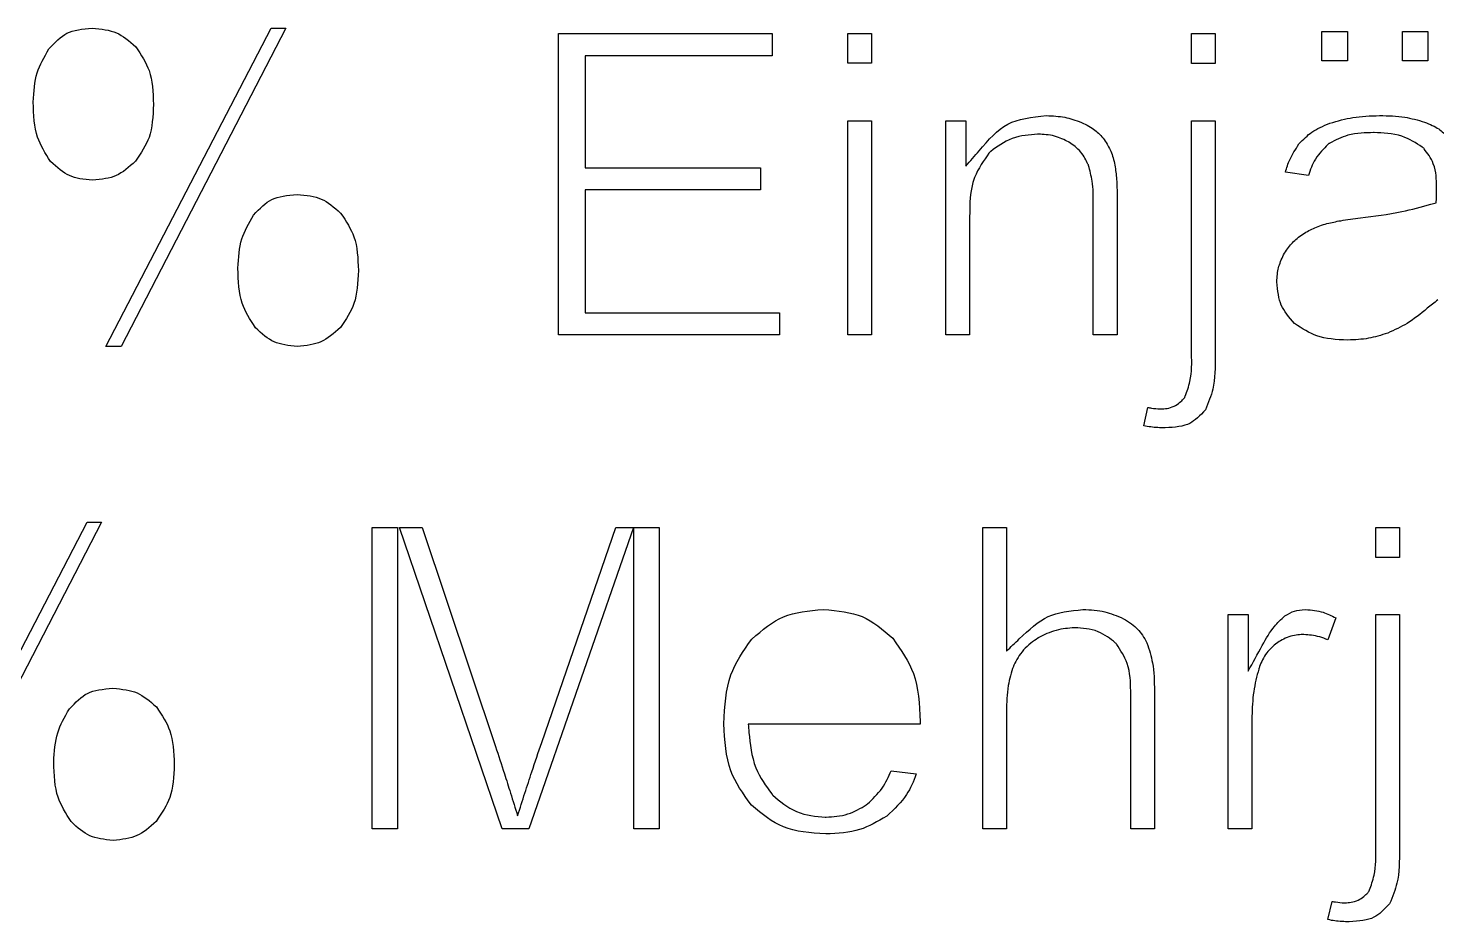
# Model space of a CAD drawing. Header units: millimetres. Extents: x -0.1 to 40.1, y -0.1 to 40.1.
# Drawn here: x 11.53 to 25.51, y 10.23 to 19.1 of the extents above; entities that cross this region are included whole.
import ezdxf

# ---------------------------------------------------------------- set-up
doc = ezdxf.new("R2010")
doc.units = ezdxf.units.MM
doc.layers.add('CUTOUTS', color=1, linetype='CONTINUOUS')

msp = doc.modelspace()

# ---------------------------------------------------------------- linework, layer by layer
at = {"layer": 'CUTOUTS'}
for p, q in [((20.637, 16.055), (20.637, 18.179)), ((20.637, 18.179), (20.834, 18.179)), ((20.834, 18.179), (20.834, 17.729)), ((23.075, 15.865), (23.075, 18.179)), ((23.075, 18.179), (23.31, 18.179)), ((23.31, 18.179), (23.31, 15.855)), ((24.235, 17.637), (24.006, 17.668)), ((22.1, 16.055), (22.1, 17.364)), ((22.336, 17.378), (22.336, 16.055)), ((20.873, 17.222), (20.873, 16.055)), ((20.873, 16.055), (20.637, 16.055)), ((22.336, 16.055), (22.1, 16.055)), ((22.601, 15.153), (22.641, 15.335)), ((16.234, 11.154), (15.218, 14.144)), ((15.218, 14.144), (15.443, 14.144)), ((15.443, 14.144), (16.169, 11.972)), ((17.54, 14.144), (16.501, 11.154)), ((16.628, 12.01), (17.362, 14.144)), ((17.362, 14.144), (17.54, 14.144)), ((21.004, 11.154), (21.004, 14.144)), ((21.004, 14.144), (21.239, 14.144)), ((21.239, 14.144), (21.239, 12.917)), ((23.439, 11.154), (23.439, 13.279)), ((23.439, 13.279), (23.636, 13.279)), ((23.636, 13.279), (23.636, 12.718)), ((24.902, 10.964), (24.902, 13.279)), ((24.902, 13.279), (25.137, 13.279)), ((25.137, 13.279), (25.137, 10.955)), ((24.507, 13.246), (24.426, 13.028)), ((22.471, 11.154), (22.471, 12.521)), ((22.706, 12.52), (22.706, 11.154)), ((21.239, 12.324), (21.239, 11.154)), ((20.382, 12.193), (18.676, 12.193)), ((23.674, 12.271), (23.674, 11.154)), ((20.094, 11.73), (20.343, 11.699)), ((16.501, 11.154), (16.234, 11.154)), ((21.239, 11.154), (21.004, 11.154)), ((22.706, 11.154), (22.471, 11.154)), ((23.674, 11.154), (23.439, 11.154)), ((24.428, 10.253), (24.468, 10.434))]:
    msp.add_line(p, q, dxfattribs=at)
for points in [[(13.944, 19.098), (14.088, 19.098), (12.455, 15.939), (12.304, 15.939)], [(17.06, 16.275), (18.988, 16.275), (18.988, 16.055), (16.795, 16.055), (16.795, 19.045), (18.915, 19.045), (18.915, 18.824), (17.06, 18.824), (17.06, 17.712), (18.797, 17.712), (18.797, 17.494), (17.06, 17.494)], [(19.665, 19.045), (19.9, 19.045), (19.9, 18.751), (19.665, 18.751)], [(23.075, 18.747), (23.075, 19.045), (23.31, 19.045), (23.31, 18.747)], [(24.621, 18.775), (24.368, 18.775), (24.368, 19.064), (24.621, 19.064)], [(25.167, 19.064), (25.42, 19.064), (25.42, 18.775), (25.167, 18.775)], [(19.665, 18.179), (19.9, 18.179), (19.9, 16.055), (19.665, 16.055)], [(10.628, 11.038), (10.477, 11.038), (12.117, 14.198), (12.261, 14.198)], [(15.197, 14.144), (15.197, 11.154), (14.946, 11.154), (14.946, 14.144)], [(17.793, 11.154), (17.542, 11.154), (17.542, 14.144), (17.793, 14.144)], [(24.902, 13.846), (24.902, 14.144), (25.137, 14.144), (25.137, 13.846)]]:
    msp.add_lwpolyline(points, close=True, dxfattribs=at)
for points, knots in [([(11.738, 18.893), (11.8, 18.959), (11.858, 19.017), (11.918, 19.047), (11.983, 19.079), (12.071, 19.09), (12.168, 19.098)], [0.00082044, 0.00082044, 0.00082044, 0.00082044, 0.02723374, 0.02723374, 0.02723374, 0.05552959, 0.05552959, 0.05552959, 0.05552959]), ([(12.168, 19.098), (12.259, 19.09), (12.343, 19.08), (12.408, 19.052), (12.472, 19.024), (12.534, 18.972), (12.601, 18.913)], [0.00064294, 0.00064294, 0.00064294, 0.00064294, 0.02752455, 0.02752455, 0.02752455, 0.05362969, 0.05362969, 0.05362969, 0.05362969]), ([(11.584, 18.365), (11.589, 18.47), (11.596, 18.569), (11.622, 18.655), (11.647, 18.733), (11.691, 18.81), (11.738, 18.893)], [0.00031061, 0.00031061, 0.00031061, 0.00031061, 0.03139716, 0.03139716, 0.03139716, 0.05956129, 0.05956129, 0.05956129, 0.05956129]), ([(12.601, 18.913), (12.655, 18.831), (12.705, 18.754), (12.732, 18.677), (12.766, 18.58), (12.772, 18.465), (12.776, 18.342)], [0.00094305, 0.00094305, 0.00094305, 0.00094305, 0.02983286, 0.02983286, 0.02983286, 0.06583436, 0.06583436, 0.06583436, 0.06583436]), ([(11.756, 17.774), (11.703, 17.857), (11.654, 17.936), (11.627, 18.016), (11.592, 18.117), (11.587, 18.237), (11.584, 18.365)], [0.00095834, 0.00095834, 0.00095834, 0.00095834, 0.03017218, 0.03017218, 0.03017218, 0.06759192, 0.06759192, 0.06759192, 0.06759192]), ([(12.776, 18.342), (12.771, 18.222), (12.765, 18.109), (12.732, 18.015), (12.704, 17.937), (12.654, 17.86), (12.598, 17.778)], [0.00028042, 0.00028042, 0.00028042, 0.00028042, 0.03559956, 0.03559956, 0.03559956, 0.06467977, 0.06467977, 0.06467977, 0.06467977]), ([(20.834, 17.729), (20.878, 17.78), (20.922, 17.831), (20.966, 17.882), (21.06, 17.991), (21.15, 18.092), (21.251, 18.146), (21.353, 18.2), (21.489, 18.216), (21.635, 18.231)], [-0.0194564, -0.0194564, -0.0194564, -0.0194564, 0, 0, 0, 0.0415743, 0.0415743, 0.0415743, 0.0838713, 0.0838713, 0.0838713, 0.0838713]), ([(21.635, 18.231), (21.7, 18.228), (21.761, 18.225), (21.816, 18.214), (21.869, 18.203), (21.924, 18.184), (21.982, 18.163)], [0.000526, 0.000526, 0.000526, 0.000526, 0.01981841, 0.01981841, 0.01981841, 0.03835743, 0.03835743, 0.03835743, 0.03835743]), ([(24.447, 18.155), (24.525, 18.178), (24.601, 18.199), (24.675, 18.212), (24.758, 18.225), (24.847, 18.228), (24.939, 18.231)], [0.00038164, 0.00038164, 0.00038164, 0.00038164, 0.02478605, 0.02478605, 0.02478605, 0.05226978, 0.05226978, 0.05226978, 0.05226978]), ([(24.939, 18.231), (25.027, 18.229), (25.111, 18.228), (25.19, 18.215), (25.254, 18.204), (25.319, 18.186), (25.387, 18.166)], [0.00016565, 0.00016565, 0.00016565, 0.00016565, 0.02645421, 0.02645421, 0.02645421, 0.04761498, 0.04761498, 0.04761498, 0.04761498]), ([(21.551, 18.047), (21.549, 18.047), (21.547, 18.047), (21.546, 18.046), (21.467, 18.04), (21.381, 18.034), (21.296, 18.003), (21.213, 17.972), (21.145, 17.922), (21.083, 17.876), (21.079, 17.874), (21.076, 17.871), (21.073, 17.869)], [-0.00047392, -0.00047392, -0.00047392, -0.00047392, 0, 0, 0, 0.0232755, 0.0232755, 0.0232755, 0.04609138, 0.04609138, 0.04609138, 0.04730101, 0.04730101, 0.04730101, 0.04730101]), ([(21.859, 17.967), (21.857, 17.967), (21.856, 17.968), (21.854, 17.969), (21.813, 17.989), (21.768, 18.012), (21.716, 18.027), (21.659, 18.042), (21.605, 18.044), (21.556, 18.047), (21.554, 18.047), (21.552, 18.047), (21.551, 18.047)], [-0.00056477, -0.00056477, -0.00056477, -0.00056477, 0, 0, 0, 0.01350009, 0.01350009, 0.01350009, 0.02803554, 0.02803554, 0.02803554, 0.02851363, 0.02851363, 0.02851363, 0.02851363]), ([(21.982, 18.163), (22.034, 18.138), (22.08, 18.115), (22.116, 18.087), (22.147, 18.063), (22.177, 18.03), (22.209, 17.993)], [0.00036172, 0.00036172, 0.00036172, 0.00036172, 0.01732491, 0.01732491, 0.01732491, 0.03198366, 0.03198366, 0.03198366, 0.03198366]), ([(24.14, 17.949), (24.184, 17.995), (24.225, 18.036), (24.268, 18.066), (24.318, 18.101), (24.38, 18.127), (24.447, 18.155)], [0.0006761, 0.0006761, 0.0006761, 0.0006761, 0.0195191, 0.0195191, 0.0195191, 0.04107599, 0.04107599, 0.04107599, 0.04107599]), ([(24.883, 18.062), (24.882, 18.062), (24.882, 18.062), (24.881, 18.062), (24.801, 18.06), (24.714, 18.06), (24.626, 18.035), (24.559, 18.016), (24.501, 17.986), (24.447, 17.958), (24.443, 17.956), (24.44, 17.954), (24.436, 17.953)], [-0.00017199, -0.00017199, -0.00017199, -0.00017199, 0, 0, 0, 0.0237609, 0.0237609, 0.0237609, 0.04176047, 0.04176047, 0.04176047, 0.04295088, 0.04295088, 0.04295088, 0.04295088]), ([(25.373, 17.912), (25.369, 17.914), (25.366, 17.917), (25.362, 17.919), (25.302, 17.957), (25.238, 17.999), (25.162, 18.025), (25.068, 18.057), (24.972, 18.059), (24.885, 18.062), (24.884, 18.062), (24.884, 18.062), (24.883, 18.062)], [-0.00133125, -0.00133125, -0.00133125, -0.00133125, 0, 0, 0, 0.02081721, 0.02081721, 0.02081721, 0.04656723, 0.04656723, 0.04656723, 0.04673826, 0.04673826, 0.04673826, 0.04673826]), ([(25.387, 18.166), (25.44, 18.144), (25.489, 18.124), (25.527, 18.098), (25.558, 18.077), (25.589, 18.048), (25.622, 18.016)], [0.00039549, 0.00039549, 0.00039549, 0.00039549, 0.01758966, 0.01758966, 0.01758966, 0.03140203, 0.03140203, 0.03140203, 0.03140203]), ([(22.051, 17.742), (22.05, 17.744), (22.049, 17.747), (22.047, 17.749), (22.029, 17.786), (22.009, 17.829), (21.975, 17.869), (21.94, 17.911), (21.899, 17.939), (21.864, 17.963), (21.862, 17.964), (21.861, 17.966), (21.859, 17.967)], [-0.00071777, -0.00071777, -0.00071777, -0.00071777, 0, 0, 0, 0.01220919, 0.01220919, 0.01220919, 0.02488594, 0.02488594, 0.02488594, 0.0254471, 0.0254471, 0.0254471, 0.0254471]), ([(22.209, 17.993), (22.234, 17.952), (22.257, 17.914), (22.273, 17.877), (22.291, 17.837), (22.303, 17.79), (22.315, 17.739)], [0.00060274, 0.00060274, 0.00060274, 0.00060274, 0.01500485, 0.01500485, 0.01500485, 0.0306355, 0.0306355, 0.0306355, 0.0306355]), ([(24.006, 17.668), (24.018, 17.713), (24.031, 17.755), (24.049, 17.793), (24.072, 17.844), (24.105, 17.895), (24.14, 17.949)], [0.00846499, 0.00846499, 0.00846499, 0.00846499, 0.02290682, 0.02290682, 0.02290682, 0.04219809, 0.04219809, 0.04219809, 0.04219809]), ([(24.436, 17.953), (24.433, 17.95), (24.43, 17.947), (24.427, 17.944), (24.386, 17.902), (24.341, 17.857), (24.304, 17.799), (24.272, 17.746), (24.252, 17.691), (24.235, 17.637)], [-0.00118689, -0.00118689, -0.00118689, -0.00118689, 0, 0, 0, 0.01735724, 0.01735724, 0.01735724, 0.03311395, 0.03311395, 0.03311395, 0.03311395]), ([(25.506, 17.524), (25.506, 17.525), (25.506, 17.525), (25.506, 17.526), (25.504, 17.595), (25.504, 17.674), (25.473, 17.752), (25.45, 17.812), (25.413, 17.859), (25.381, 17.901), (25.379, 17.905), (25.376, 17.908), (25.373, 17.912)], [-0.00012793, -0.00012793, -0.00012793, -0.00012793, 0, 0, 0, 0.02026493, 0.02026493, 0.02026493, 0.03573197, 0.03573197, 0.03573197, 0.03705634, 0.03705634, 0.03705634, 0.03705634]), ([(12.172, 17.589), (12.084, 17.597), (12.004, 17.607), (11.942, 17.635), (11.881, 17.662), (11.82, 17.715), (11.756, 17.774)], [0.00071562, 0.00071562, 0.00071562, 0.00071562, 0.02663704, 0.02663704, 0.02663704, 0.05230179, 0.05230179, 0.05230179, 0.05230179]), ([(12.598, 17.778), (12.532, 17.718), (12.47, 17.664), (12.406, 17.636), (12.343, 17.608), (12.262, 17.597), (12.172, 17.589)], [0.00087019, 0.00087019, 0.00087019, 0.00087019, 0.02718658, 0.02718658, 0.02718658, 0.05343826, 0.05343826, 0.05343826, 0.05343826]), ([(21.073, 17.869), (21.07, 17.865), (21.068, 17.862), (21.065, 17.859), (21.014, 17.786), (20.958, 17.708), (20.922, 17.615), (20.873, 17.486), (20.874, 17.35), (20.873, 17.223), (20.873, 17.222), (20.873, 17.222), (20.873, 17.222)], [-0.00120945, -0.00120945, -0.00120945, -0.00120945, 0, 0, 0, 0.02632428, 0.02632428, 0.02632428, 0.06327541, 0.06327541, 0.06327541, 0.06330204, 0.06330204, 0.06330204, 0.06330204]), ([(22.1, 17.364), (22.1, 17.364), (22.1, 17.364), (22.1, 17.364), (22.1, 17.433), (22.1, 17.506), (22.088, 17.581), (22.08, 17.635), (22.066, 17.687), (22.053, 17.735), (22.052, 17.737), (22.051, 17.74), (22.051, 17.742)], [-0.00002, -0.00002, -0.00002, -0.00002, 0, 0, 0, 0.02061956, 0.02061956, 0.02061956, 0.03564816, 0.03564816, 0.03564816, 0.03637545, 0.03637545, 0.03637545, 0.03637545]), ([(22.315, 17.739), (22.321, 17.692), (22.327, 17.646), (22.331, 17.6), (22.336, 17.529), (22.336, 17.454), (22.336, 17.378), (22.336, 17.378), (22.336, 17.378), (22.336, 17.378)], [0.0004459, 0.0004459, 0.0004459, 0.0004459, 0.0148128, 0.0148128, 0.0148128, 0.03757663, 0.03757663, 0.03757663, 0.03758485, 0.03758485, 0.03758485, 0.03758485]), ([(25.502, 17.366), (25.503, 17.384), (25.503, 17.403), (25.504, 17.421), (25.504, 17.443), (25.505, 17.465), (25.505, 17.487), (25.505, 17.499), (25.506, 17.511), (25.506, 17.523), (25.506, 17.523), (25.506, 17.524), (25.506, 17.524)], [-0.00554447, -0.00554447, -0.00554447, -0.00554447, 0, 0, 0, 0.00648114, 0.00648114, 0.00648114, 0.01006926, 0.01006926, 0.01006926, 0.01020123, 0.01020123, 0.01020123, 0.01020123]), ([(13.769, 17.244), (13.831, 17.31), (13.889, 17.368), (13.949, 17.398), (14.014, 17.43), (14.103, 17.44), (14.201, 17.449)], [0.00083431, 0.00083431, 0.00083431, 0.00083431, 0.02722263, 0.02722263, 0.02722263, 0.05567767, 0.05567767, 0.05567767, 0.05567767]), ([(14.201, 17.449), (14.292, 17.44), (14.376, 17.431), (14.441, 17.402), (14.505, 17.375), (14.567, 17.322), (14.633, 17.263)], [0.00063546, 0.00063546, 0.00063546, 0.00063546, 0.02752458, 0.02752458, 0.02752458, 0.05362974, 0.05362974, 0.05362974, 0.05362974]), ([(24.75, 17.216), (24.886, 17.233), (25.024, 17.249), (25.162, 17.278), (25.26, 17.299), (25.355, 17.325), (25.449, 17.351), (25.466, 17.356), (25.484, 17.361), (25.502, 17.366)], [0, 0, 0, 0, 0.04099251, 0.04099251, 0.04099251, 0.07010968, 0.07010968, 0.07010968, 0.0756474, 0.0756474, 0.0756474, 0.0756474]), ([(13.614, 16.716), (13.62, 16.821), (13.626, 16.92), (13.653, 17.007), (13.677, 17.084), (13.721, 17.162), (13.769, 17.244)], [0.00030999, 0.00030999, 0.00030999, 0.00030999, 0.03152982, 0.03152982, 0.03152982, 0.05965599, 0.05965599, 0.05965599, 0.05965599]), ([(14.633, 17.263), (14.688, 17.182), (14.738, 17.105), (14.765, 17.027), (14.799, 16.931), (14.805, 16.816), (14.809, 16.693)], [0.00094307, 0.00094307, 0.00094307, 0.00094307, 0.0298327, 0.0298327, 0.0298327, 0.06583431, 0.06583431, 0.06583431, 0.06583431]), ([(24.418, 17.16), (24.464, 17.17), (24.509, 17.18), (24.554, 17.188), (24.618, 17.2), (24.683, 17.208), (24.75, 17.216)], [0.00033387, 0.00033387, 0.00033387, 0.00033387, 0.01454488, 0.01454488, 0.01454488, 0.03475665, 0.03475665, 0.03475665, 0.03475665]), ([(24.164, 17.045), (24.205, 17.07), (24.244, 17.094), (24.283, 17.112), (24.324, 17.13), (24.369, 17.145), (24.418, 17.16)], [0.00040876, 0.00040876, 0.00040876, 0.00040876, 0.01500744, 0.01500744, 0.01500744, 0.03024968, 0.03024968, 0.03024968, 0.03024968]), ([(23.988, 16.849), (24.014, 16.891), (24.038, 16.929), (24.065, 16.959), (24.091, 16.988), (24.126, 17.015), (24.164, 17.045)], [0.000445, 0.000445, 0.000445, 0.000445, 0.01523535, 0.01523535, 0.01523535, 0.02961011, 0.02961011, 0.02961011, 0.02961011]), ([(23.921, 16.581), (23.924, 16.633), (23.927, 16.68), (23.937, 16.721), (23.948, 16.761), (23.966, 16.803), (23.988, 16.849)], [0.00053164, 0.00053164, 0.00053164, 0.00053164, 0.01609634, 0.01609634, 0.01609634, 0.03126829, 0.03126829, 0.03126829, 0.03126829]), ([(13.787, 16.126), (13.733, 16.209), (13.684, 16.288), (13.657, 16.368), (13.623, 16.469), (13.618, 16.589), (13.614, 16.716)], [0.00094937, 0.00094937, 0.00094937, 0.00094937, 0.03019574, 0.03019574, 0.03019574, 0.06748319, 0.06748319, 0.06748319, 0.06748319]), ([(14.809, 16.693), (14.804, 16.573), (14.798, 16.46), (14.764, 16.365), (14.737, 16.288), (14.686, 16.21), (14.631, 16.129)], [0.00028042, 0.00028042, 0.00028042, 0.00028042, 0.03559944, 0.03559944, 0.03559944, 0.06467454, 0.06467454, 0.06467454, 0.06467454]), ([(24.097, 16.168), (24.041, 16.231), (23.991, 16.29), (23.965, 16.35), (23.938, 16.412), (23.929, 16.492), (23.921, 16.581)], [0.00091731, 0.00091731, 0.00091731, 0.00091731, 0.02574909, 0.02574909, 0.02574909, 0.05165492, 0.05165492, 0.05165492, 0.05165492]), ([(25.517, 16.402), (25.482, 16.374), (25.448, 16.346), (25.413, 16.319), (25.346, 16.263), (25.28, 16.211), (25.212, 16.169), (25.154, 16.134), (25.089, 16.104), (25.021, 16.073)], [-0.01325055, -0.01325055, -0.01325055, -0.01325055, 0, 0, 0, 0.02613173, 0.02613173, 0.02613173, 0.04832906, 0.04832906, 0.04832906, 0.04832906]), ([(14.203, 15.939), (14.115, 15.948), (14.035, 15.958), (13.973, 15.986), (13.911, 16.013), (13.851, 16.066), (13.787, 16.126)], [0.00071318, 0.00071318, 0.00071318, 0.00071318, 0.02664245, 0.02664245, 0.02664245, 0.05236435, 0.05236435, 0.05236435, 0.05236435]), ([(14.631, 16.129), (14.565, 16.068), (14.502, 16.015), (14.438, 15.986), (14.375, 15.958), (14.293, 15.948), (14.203, 15.939)], [0.00087535, 0.00087535, 0.00087535, 0.00087535, 0.02722978, 0.02722978, 0.02722978, 0.05364126, 0.05364126, 0.05364126, 0.05364126]), ([(24.623, 16.003), (24.51, 16.008), (24.405, 16.014), (24.317, 16.045), (24.245, 16.07), (24.173, 16.117), (24.097, 16.168)], [0.00029038, 0.00029038, 0.00029038, 0.00029038, 0.03346037, 0.03346037, 0.03346037, 0.0605974, 0.0605974, 0.0605974, 0.0605974]), ([(25.021, 16.073), (24.955, 16.052), (24.891, 16.032), (24.83, 16.021), (24.765, 16.009), (24.696, 16.006), (24.623, 16.003)], [0.00043234, 0.00043234, 0.00043234, 0.00043234, 0.02129081, 0.02129081, 0.02129081, 0.04305609, 0.04305609, 0.04305609, 0.04305609]), ([(23.007, 15.432), (23.009, 15.437), (23.01, 15.442), (23.012, 15.447), (23.029, 15.493), (23.047, 15.541), (23.058, 15.594), (23.079, 15.688), (23.077, 15.779), (23.075, 15.865)], [-0.00164251, -0.00164251, -0.00164251, -0.00164251, 0, 0, 0, 0.01435224, 0.01435224, 0.01435224, 0.03972241, 0.03972241, 0.03972241, 0.03972241]), ([(23.31, 15.855), (23.31, 15.855), (23.31, 15.855), (23.31, 15.855), (23.31, 15.735), (23.31, 15.62), (23.285, 15.517), (23.269, 15.451), (23.242, 15.383), (23.212, 15.312)], [-0.00000423, -0.00000423, -0.00000423, -0.00000423, 0, 0, 0, 0.03571334, 0.03571334, 0.03571334, 0.05869345, 0.05869345, 0.05869345, 0.05869345]), ([(22.766, 15.32), (22.768, 15.32), (22.77, 15.32), (22.771, 15.32), (22.807, 15.323), (22.853, 15.324), (22.901, 15.347), (22.945, 15.368), (22.972, 15.397), (22.995, 15.42), (22.999, 15.424), (23.003, 15.428), (23.007, 15.432)], [-0.00049706, -0.00049706, -0.00049706, -0.00049706, 0, 0, 0, 0.01046511, 0.01046511, 0.01046511, 0.01981469, 0.01981469, 0.01981469, 0.02141407, 0.02141407, 0.02141407, 0.02141407]), ([(22.641, 15.335), (22.653, 15.332), (22.664, 15.33), (22.677, 15.328), (22.706, 15.324), (22.735, 15.322), (22.761, 15.32), (22.763, 15.32), (22.764, 15.32), (22.766, 15.32)], [0.00734463, 0.00734463, 0.00734463, 0.00734463, 0.01057649, 0.01057649, 0.01057649, 0.01848349, 0.01848349, 0.01848349, 0.01899875, 0.01899875, 0.01899875, 0.01899875]), ([(23.212, 15.312), (23.158, 15.253), (23.108, 15.203), (23.057, 15.177), (22.996, 15.146), (22.909, 15.138), (22.812, 15.132)], [0.0012734, 0.0012734, 0.0012734, 0.0012734, 0.02452177, 0.02452177, 0.02452177, 0.05243309, 0.05243309, 0.05243309, 0.05243309]), ([(22.812, 15.132), (22.762, 15.133), (22.714, 15.135), (22.67, 15.141), (22.647, 15.144), (22.624, 15.148), (22.601, 15.153)], [0.00035219, 0.00035219, 0.00035219, 0.00035219, 0.01540174, 0.01540174, 0.01540174, 0.0230074, 0.0230074, 0.0230074, 0.0230074]), ([(18.712, 13.037), (18.817, 13.128), (18.918, 13.211), (19.025, 13.257), (19.138, 13.305), (19.276, 13.318), (19.423, 13.33)], [0.00091856, 0.00091856, 0.00091856, 0.00091856, 0.04144601, 0.04144601, 0.04144601, 0.08431278, 0.08431278, 0.08431278, 0.08431278]), ([(19.423, 13.33), (19.565, 13.318), (19.698, 13.305), (19.808, 13.259), (19.912, 13.214), (20.01, 13.132), (20.112, 13.044)], [0.00059253, 0.00059253, 0.00059253, 0.00059253, 0.0421665, 0.0421665, 0.0421665, 0.0817224, 0.0817224, 0.0817224, 0.0817224]), ([(21.239, 12.917), (21.281, 12.958), (21.324, 12.998), (21.366, 13.038), (21.462, 13.129), (21.552, 13.214), (21.651, 13.259), (21.747, 13.303), (21.868, 13.317), (21.997, 13.33)], [-0.01697957, -0.01697957, -0.01697957, -0.01697957, 0, 0, 0, 0.03849235, 0.03849235, 0.03849235, 0.07637259, 0.07637259, 0.07637259, 0.07637259]), ([(21.997, 13.33), (22.075, 13.327), (22.148, 13.323), (22.214, 13.307), (22.273, 13.293), (22.334, 13.267), (22.399, 13.239)], [0.00052484, 0.00052484, 0.00052484, 0.00052484, 0.02374518, 0.02374518, 0.02374518, 0.04482915, 0.04482915, 0.04482915, 0.04482915]), ([(24.001, 13.267), (24.036, 13.288), (24.068, 13.305), (24.096, 13.314), (24.125, 13.323), (24.161, 13.327), (24.203, 13.33)], [0.00080205, 0.00080205, 0.00080205, 0.00080205, 0.01314729, 0.01314729, 0.01314729, 0.02560557, 0.02560557, 0.02560557, 0.02560557]), ([(24.203, 13.33), (24.267, 13.324), (24.327, 13.318), (24.379, 13.302), (24.42, 13.29), (24.463, 13.27), (24.507, 13.246)], [0.00061674, 0.00061674, 0.00061674, 0.00061674, 0.01989554, 0.01989554, 0.01989554, 0.0354429, 0.0354429, 0.0354429, 0.0354429]), ([(21.915, 13.148), (21.914, 13.148), (21.912, 13.148), (21.911, 13.148), (21.854, 13.144), (21.793, 13.141), (21.73, 13.123), (21.666, 13.106), (21.611, 13.077), (21.56, 13.051), (21.558, 13.05), (21.557, 13.05), (21.555, 13.049)], [-0.00045476, -0.00045476, -0.00045476, -0.00045476, 0, 0, 0, 0.01677419, 0.01677419, 0.01677419, 0.03374728, 0.03374728, 0.03374728, 0.03422936, 0.03422936, 0.03422936, 0.03422936]), ([(22.326, 12.993), (22.323, 12.995), (22.32, 12.998), (22.317, 13), (22.269, 13.039), (22.216, 13.082), (22.147, 13.11), (22.069, 13.141), (21.991, 13.144), (21.92, 13.148), (21.919, 13.148), (21.917, 13.148), (21.915, 13.148)], [-0.00117435, -0.00117435, -0.00117435, -0.00117435, 0, 0, 0, 0.01806736, 0.01806736, 0.01806736, 0.03865362, 0.03865362, 0.03865362, 0.03910071, 0.03910071, 0.03910071, 0.03910071]), ([(22.399, 13.239), (22.455, 13.204), (22.505, 13.172), (22.54, 13.135), (22.573, 13.1), (22.602, 13.053), (22.632, 13)], [0.00053727, 0.00053727, 0.00053727, 0.00053727, 0.01990368, 0.01990368, 0.01990368, 0.0381069, 0.0381069, 0.0381069, 0.0381069]), ([(23.636, 12.718), (23.683, 12.803), (23.73, 12.888), (23.776, 12.973), (23.815, 13.043), (23.852, 13.108), (23.896, 13.162), (23.926, 13.197), (23.962, 13.232), (24.001, 13.267)], [-0.02886948, -0.02886948, -0.02886948, -0.02886948, 0, 0, 0, 0.02379724, 0.02379724, 0.02379724, 0.0396697, 0.0396697, 0.0396697, 0.0396697]), ([(18.435, 12.197), (18.443, 12.372), (18.453, 12.538), (18.505, 12.681), (18.549, 12.802), (18.628, 12.917), (18.712, 13.037)], [0.00034211, 0.00034211, 0.00034211, 0.00034211, 0.05150956, 0.05150956, 0.05150956, 0.09468726, 0.09468726, 0.09468726, 0.09468726]), ([(20.112, 13.044), (20.194, 12.926), (20.272, 12.813), (20.315, 12.695), (20.366, 12.555), (20.375, 12.391), (20.382, 12.219)], [0.00091793, 0.00091793, 0.00091793, 0.00091793, 0.04321167, 0.04321167, 0.04321167, 0.09354386, 0.09354386, 0.09354386, 0.09354386]), ([(21.555, 13.049), (21.554, 13.048), (21.553, 13.047), (21.551, 13.046), (21.505, 13.014), (21.453, 12.98), (21.408, 12.929), (21.365, 12.88), (21.337, 12.827), (21.312, 12.778), (21.311, 12.776), (21.31, 12.774), (21.309, 12.772)], [-0.00047952, -0.00047952, -0.00047952, -0.00047952, 0, 0, 0, 0.01663776, 0.01663776, 0.01663776, 0.03274917, 0.03274917, 0.03274917, 0.03342459, 0.03342459, 0.03342459, 0.03342459]), ([(22.632, 13), (22.654, 12.931), (22.675, 12.865), (22.687, 12.801), (22.704, 12.714), (22.705, 12.619), (22.706, 12.52)], [0.00076268, 0.00076268, 0.00076268, 0.00076268, 0.02235291, 0.02235291, 0.02235291, 0.05187218, 0.05187218, 0.05187218, 0.05187218]), ([(24.184, 13.082), (24.182, 13.082), (24.18, 13.082), (24.178, 13.082), (24.137, 13.078), (24.09, 13.076), (24.04, 13.059), (23.991, 13.042), (23.951, 13.016), (23.917, 12.994), (23.915, 12.993), (23.913, 12.992), (23.911, 12.99)], [-0.00059137, -0.00059137, -0.00059137, -0.00059137, 0, 0, 0, 0.01214418, 0.01214418, 0.01214418, 0.0242774, 0.0242774, 0.0242774, 0.02489684, 0.02489684, 0.02489684, 0.02489684]), ([(24.426, 13.028), (24.401, 13.039), (24.374, 13.05), (24.346, 13.058), (24.291, 13.074), (24.238, 13.077), (24.19, 13.081), (24.188, 13.082), (24.186, 13.082), (24.184, 13.082)], [0.00804497, 0.00804497, 0.00804497, 0.00804497, 0.01546257, 0.01546257, 0.01546257, 0.02975242, 0.02975242, 0.02975242, 0.0303474, 0.0303474, 0.0303474, 0.0303474]), ([(22.471, 12.521), (22.471, 12.522), (22.471, 12.522), (22.471, 12.522), (22.469, 12.608), (22.468, 12.702), (22.435, 12.795), (22.41, 12.867), (22.369, 12.927), (22.333, 12.983), (22.331, 12.986), (22.329, 12.989), (22.326, 12.993)], [-0.00008522, -0.00008522, -0.00008522, -0.00008522, 0, 0, 0, 0.02517523, 0.02517523, 0.02517523, 0.04469455, 0.04469455, 0.04469455, 0.04587575, 0.04587575, 0.04587575, 0.04587575]), ([(23.911, 12.99), (23.91, 12.989), (23.908, 12.988), (23.907, 12.986), (23.875, 12.958), (23.839, 12.926), (23.809, 12.883), (23.777, 12.837), (23.76, 12.789), (23.744, 12.747), (23.743, 12.745), (23.743, 12.744), (23.742, 12.743)], [-0.0006208, -0.0006208, -0.0006208, -0.0006208, 0, 0, 0, 0.01251813, 0.01251813, 0.01251813, 0.02583497, 0.02583497, 0.02583497, 0.02623902, 0.02623902, 0.02623902, 0.02623902]), ([(21.309, 12.772), (21.308, 12.77), (21.307, 12.768), (21.307, 12.766), (21.288, 12.706), (21.268, 12.643), (21.256, 12.575), (21.241, 12.489), (21.24, 12.405), (21.239, 12.325), (21.239, 12.324), (21.239, 12.324), (21.239, 12.324)], [-0.00068296, -0.00068296, -0.00068296, -0.00068296, 0, 0, 0, 0.01872947, 0.01872947, 0.01872947, 0.04266559, 0.04266559, 0.04266559, 0.04271653, 0.04271653, 0.04271653, 0.04271653]), ([(23.742, 12.743), (23.742, 12.741), (23.741, 12.74), (23.741, 12.739), (23.722, 12.667), (23.703, 12.593), (23.691, 12.515), (23.679, 12.432), (23.677, 12.351), (23.674, 12.272), (23.674, 12.272), (23.674, 12.271), (23.674, 12.271)], [-0.00040903, -0.00040903, -0.00040903, -0.00040903, 0, 0, 0, 0.02205874, 0.02205874, 0.02205874, 0.04556741, 0.04556741, 0.04556741, 0.04567763, 0.04567763, 0.04567763, 0.04567763]), ([(11.942, 12.344), (12.004, 12.41), (12.062, 12.468), (12.122, 12.498), (12.187, 12.53), (12.276, 12.54), (12.374, 12.548)], [0.00083434, 0.00083434, 0.00083434, 0.00083434, 0.02722248, 0.02722248, 0.02722248, 0.05567749, 0.05567749, 0.05567749, 0.05567749]), ([(12.374, 12.548), (12.465, 12.54), (12.549, 12.53), (12.614, 12.502), (12.677, 12.474), (12.74, 12.422), (12.806, 12.363)], [0.00063549, 0.00063549, 0.00063549, 0.00063549, 0.0275246, 0.0275246, 0.0275246, 0.05362954, 0.05362954, 0.05362954, 0.05362954]), ([(11.787, 11.815), (11.793, 11.92), (11.799, 12.02), (11.826, 12.106), (11.85, 12.184), (11.894, 12.262), (11.942, 12.344)], [0.00030999, 0.00030999, 0.00030999, 0.00030999, 0.03152982, 0.03152982, 0.03152982, 0.05965596, 0.05965596, 0.05965596, 0.05965596]), ([(12.806, 12.363), (12.861, 12.281), (12.911, 12.204), (12.938, 12.127), (12.972, 12.03), (12.978, 11.915), (12.982, 11.792)], [0.0009431, 0.0009431, 0.0009431, 0.0009431, 0.02983283, 0.02983283, 0.02983283, 0.06583444, 0.06583444, 0.06583444, 0.06583444]), ([(18.708, 11.387), (18.625, 11.503), (18.547, 11.614), (18.504, 11.73), (18.453, 11.867), (18.444, 12.028), (18.435, 12.197)], [0.0009743, 0.0009743, 0.0009743, 0.0009743, 0.04294134, 0.04294134, 0.04294134, 0.09242862, 0.09242862, 0.09242862, 0.09242862]), ([(18.676, 12.193), (18.679, 12.165), (18.681, 12.138), (18.684, 12.111), (18.695, 11.996), (18.706, 11.875), (18.753, 11.759), (18.793, 11.661), (18.853, 11.578), (18.91, 11.5), (18.912, 11.497), (18.914, 11.495), (18.915, 11.493)], [-0.00809275, -0.00809275, -0.00809275, -0.00809275, 0, 0, 0, 0.03369993, 0.03369993, 0.03369993, 0.06217813, 0.06217813, 0.06217813, 0.06305322, 0.06305322, 0.06305322, 0.06305322]), ([(16.169, 11.972), (16.199, 11.882), (16.228, 11.792), (16.257, 11.701), (16.278, 11.637), (16.298, 11.573), (16.318, 11.509), (16.342, 11.433), (16.365, 11.358), (16.389, 11.283)], [0, 0, 0, 0, 0.02856662, 0.02856662, 0.02856662, 0.04883806, 0.04883806, 0.04883806, 0.07247495, 0.07247495, 0.07247495, 0.07247495]), ([(16.389, 11.283), (16.413, 11.358), (16.437, 11.433), (16.461, 11.508), (16.484, 11.579), (16.507, 11.649), (16.53, 11.719), (16.562, 11.816), (16.595, 11.913), (16.628, 12.01)], [-0.02363677, -0.02363677, -0.02363677, -0.02363677, 0, 0, 0, 0.02223385, 0.02223385, 0.02223385, 0.05303536, 0.05303536, 0.05303536, 0.05303536]), ([(11.96, 11.225), (11.906, 11.308), (11.857, 11.388), (11.83, 11.467), (11.796, 11.568), (11.791, 11.688), (11.787, 11.815)], [0.00094938, 0.00094938, 0.00094938, 0.00094938, 0.03019584, 0.03019584, 0.03019584, 0.06748329, 0.06748329, 0.06748329, 0.06748329]), ([(12.982, 11.792), (12.977, 11.672), (12.971, 11.559), (12.937, 11.465), (12.91, 11.387), (12.859, 11.31), (12.804, 11.228)], [0.00028044, 0.00028044, 0.00028044, 0.00028044, 0.03559945, 0.03559945, 0.03559945, 0.06467443, 0.06467443, 0.06467443, 0.06467443]), ([(19.854, 11.396), (19.856, 11.398), (19.858, 11.4), (19.86, 11.401), (19.908, 11.447), (19.961, 11.496), (20.004, 11.557), (20.043, 11.613), (20.07, 11.672), (20.094, 11.73)], [-0.00079102, -0.00079102, -0.00079102, -0.00079102, 0, 0, 0, 0.01974003, 0.01974003, 0.01974003, 0.03760583, 0.03760583, 0.03760583, 0.03760583]), ([(20.343, 11.699), (20.316, 11.623), (20.287, 11.553), (20.247, 11.494), (20.198, 11.419), (20.127, 11.352), (20.05, 11.281)], [0.00918626, 0.00918626, 0.00918626, 0.00918626, 0.03379153, 0.03379153, 0.03379153, 0.06462364, 0.06462364, 0.06462364, 0.06462364]), ([(18.915, 11.493), (18.918, 11.491), (18.92, 11.489), (18.922, 11.487), (18.99, 11.429), (19.063, 11.365), (19.156, 11.325), (19.25, 11.285), (19.349, 11.278), (19.44, 11.27), (19.442, 11.27), (19.443, 11.27), (19.445, 11.269)], [-0.00086746, -0.00086746, -0.00086746, -0.00086746, 0, 0, 0, 0.02611428, 0.02611428, 0.02611428, 0.05271559, 0.05271559, 0.05271559, 0.05325281, 0.05325281, 0.05325281, 0.05325281]), ([(19.445, 11.103), (19.291, 11.113), (19.146, 11.124), (19.025, 11.174), (18.917, 11.218), (18.815, 11.3), (18.708, 11.387)], [0.00041914, 0.00041914, 0.00041914, 0.00041914, 0.04539373, 0.04539373, 0.04539373, 0.08583629, 0.08583629, 0.08583629, 0.08583629]), ([(19.445, 11.269), (19.447, 11.27), (19.449, 11.27), (19.451, 11.27), (19.518, 11.274), (19.591, 11.277), (19.666, 11.301), (19.735, 11.323), (19.793, 11.359), (19.847, 11.392), (19.849, 11.393), (19.852, 11.395), (19.854, 11.396)], [-0.00054256, -0.00054256, -0.00054256, -0.00054256, 0, 0, 0, 0.01984806, 0.01984806, 0.01984806, 0.03838308, 0.03838308, 0.03838308, 0.03917113, 0.03917113, 0.03917113, 0.03917113]), ([(12.376, 11.039), (12.288, 11.047), (12.208, 11.057), (12.146, 11.085), (12.084, 11.113), (12.024, 11.165), (11.96, 11.225)], [0.0007132, 0.0007132, 0.0007132, 0.0007132, 0.02664245, 0.02664245, 0.02664245, 0.05236434, 0.05236434, 0.05236434, 0.05236434]), ([(12.804, 11.228), (12.737, 11.168), (12.675, 11.114), (12.611, 11.086), (12.548, 11.058), (12.466, 11.048), (12.376, 11.039)], [0.00087537, 0.00087537, 0.00087537, 0.00087537, 0.02722971, 0.02722971, 0.02722971, 0.05364119, 0.05364119, 0.05364119, 0.05364119]), ([(20.05, 11.281), (19.958, 11.226), (19.871, 11.175), (19.782, 11.147), (19.682, 11.116), (19.567, 11.109), (19.445, 11.103)], [0.00077033, 0.00077033, 0.00077033, 0.00077033, 0.0324243, 0.0324243, 0.0324243, 0.06841186, 0.06841186, 0.06841186, 0.06841186]), ([(24.834, 10.531), (24.836, 10.536), (24.837, 10.542), (24.839, 10.547), (24.856, 10.592), (24.874, 10.64), (24.886, 10.693), (24.906, 10.787), (24.904, 10.879), (24.902, 10.964)], [-0.00164242, -0.00164242, -0.00164242, -0.00164242, 0, 0, 0, 0.01435224, 0.01435224, 0.01435224, 0.03972253, 0.03972253, 0.03972253, 0.03972253]), ([(25.137, 10.955), (25.137, 10.955), (25.137, 10.955), (25.137, 10.955), (25.137, 10.834), (25.137, 10.719), (25.112, 10.616), (25.096, 10.55), (25.069, 10.482), (25.039, 10.411)], [-0.00000424, -0.00000424, -0.00000424, -0.00000424, 0, 0, 0, 0.03571333, 0.03571333, 0.03571333, 0.05869345, 0.05869345, 0.05869345, 0.05869345]), ([(24.593, 10.419), (24.595, 10.419), (24.597, 10.419), (24.598, 10.419), (24.635, 10.422), (24.68, 10.423), (24.728, 10.446), (24.772, 10.467), (24.799, 10.497), (24.822, 10.519), (24.826, 10.523), (24.83, 10.527), (24.834, 10.531)], [-0.00049692, -0.00049692, -0.00049692, -0.00049692, 0, 0, 0, 0.01046518, 0.01046518, 0.01046518, 0.01981457, 0.01981457, 0.01981457, 0.02141387, 0.02141387, 0.02141387, 0.02141387]), ([(24.468, 10.434), (24.48, 10.432), (24.491, 10.429), (24.504, 10.428), (24.533, 10.423), (24.562, 10.421), (24.588, 10.419), (24.59, 10.419), (24.591, 10.419), (24.593, 10.419)], [0.00734463, 0.00734463, 0.00734463, 0.00734463, 0.01057661, 0.01057661, 0.01057661, 0.01848373, 0.01848373, 0.01848373, 0.01899885, 0.01899885, 0.01899885, 0.01899885]), ([(25.039, 10.411), (24.985, 10.353), (24.935, 10.302), (24.884, 10.276), (24.823, 10.245), (24.736, 10.237), (24.639, 10.231)], [0.0012734, 0.0012734, 0.0012734, 0.0012734, 0.02452177, 0.02452177, 0.02452177, 0.05243309, 0.05243309, 0.05243309, 0.05243309]), ([(24.639, 10.231), (24.589, 10.233), (24.541, 10.234), (24.497, 10.24), (24.474, 10.243), (24.451, 10.248), (24.428, 10.253)], [0.00035218, 0.00035218, 0.00035218, 0.00035218, 0.01540186, 0.01540186, 0.01540186, 0.02300753, 0.02300753, 0.02300753, 0.02300753])]:
    msp.add_open_spline(points, degree=3, knots=knots, dxfattribs=at)
msp.add_open_spline([(20.382, 12.219), (20.382, 12.21), (20.382, 12.202), (20.382, 12.193)], degree=3, dxfattribs=at)

doc.saveas('drawing.dxf')
